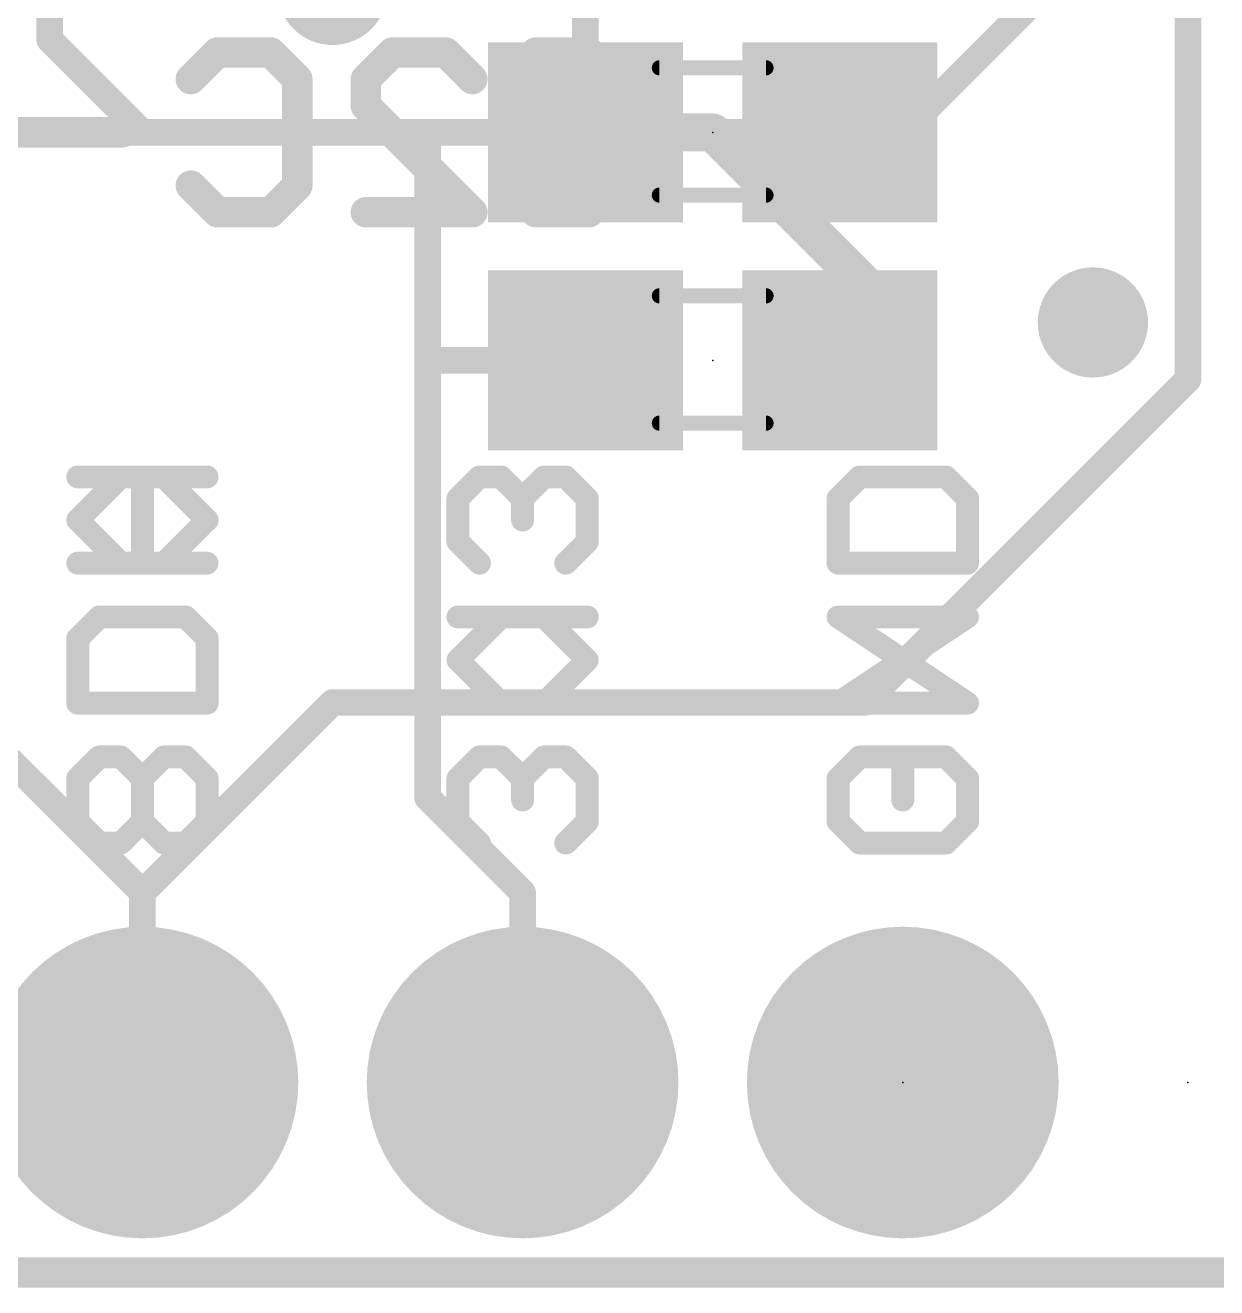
# Model space of a CAD drawing. Extents: x -34 to 73, y -25 to 40.
# Drawn here: x 13.19 to 21.15, y -0.1 to 8.34 of the extents above; entities that cross this region are included whole.
import ezdxf

# ---------------------------------------------------------------- set-up
doc = ezdxf.new("R2010")
doc.units = 0
for name, color, linetype in [('1', 12, 'CONTINUOUS'), ('16', 132, 'CONTINUOUS'), ('17', 110, 'CONTINUOUS'), ('18', 110, 'CONTINUOUS'), ('20', 53, 'CONTINUOUS'), ('21', 41, 'CONTINUOUS'), ('22', 40, 'CONTINUOUS'), ('23', 53, 'CONTINUOUS'), ('29', 253, 'CONTINUOUS'), ('30', 253, 'CONTINUOUS'), ('31', 253, 'CONTINUOUS'), ('47', 253, 'CONTINUOUS'), ('51', 53, 'CONTINUOUS')]:
    doc.layers.add(name, color=color, linetype=linetype)

# ---------------------------------------------------------------- blocks, each defined once
blk = doc.blocks.new('RECT')
blk.add_solid([(-0.5, -0.5), (0.5, -0.5), (-0.5, 0.5), (0.5, 0.5)])
blk = doc.blocks.new('ROUNDP')
at = {"const_width": 0.5}
blk.add_lwpolyline([(0, -0.25, 1), (0, 0.25, 1), (0, -0.25)], format="xyb", dxfattribs=at)
blk = doc.blocks.new('ROUNDV')
at = {"const_width": 0.5}
blk.add_lwpolyline([(0, -0.25, 1), (0, 0.25, 1), (0, -0.25)], format="xyb", dxfattribs=at)

msp = doc.modelspace()

# ---------------------------------------------------------------- linework, layer by layer
at = {"layer": '1', "const_width": 0.1778}
for points in [[(13.35, 10.5), (13.35, 8.24)], [(16.93, 7.62), (16.93, 9.1431)], [(13.35, 8.24), (13.97, 7.62)], [(15.875, 7.62), (13.97, 7.62)], [(16.93, 7.62), (15.875, 7.62)], [(15.875, 7.62), (15.875, 6.096)], [(15.875, 6.096), (15.875, 3.175)], [(16.93, 6.096), (15.875, 6.096)], [(13.97, 2.54), (12.05, 4.46)], [(15.875, 3.175), (16.51, 2.54)], [(13.97, 1.27), (13.97, 2.54)], [(16.51, 2.54), (16.51, 1.27)], [(0, 0), (25.4, 0)]]:
    msp.add_lwpolyline(points, dxfattribs=at)
at = {"layer": '1', "const_width": 0.0889}
for points in [[(13.3814, 8.2714, 1), (13.3186, 8.2086)], [(13.3056, 8.24, 1), (13.3945, 8.24)], [(13.97, 7.6645, 1), (13.97, 7.5755)], [(13.9386, 7.5886, 1), (14.0014, 7.6514)], [(15.875, 7.6645, 1), (15.875, 7.5755)], [(15.9194, 7.62, 1), (15.8306, 7.62)], [(15.875, 7.5755, 1), (15.875, 7.6645)], [(16.93, 7.5755, 1), (16.93, 7.6645)], [(16.8855, 7.62, 1), (16.9745, 7.62)], [(15.875, 6.1405, 1), (15.875, 6.0515)], [(15.9194, 6.096, 1), (15.8306, 6.096)], [(16.93, 6.0515, 1), (16.93, 6.1405)], [(15.8306, 6.096, 1), (15.9194, 6.096)], [(15.9064, 3.2064, 1), (15.8436, 3.1436)], [(15.8306, 3.175, 1), (15.9194, 3.175)], [(14.0145, 2.54, 1), (13.9256, 2.54)], [(13.9386, 2.5086, 1), (14.0014, 2.5714)], [(16.5545, 2.54, 1), (16.4656, 2.54)], [(16.4786, 2.5086, 1), (16.5414, 2.5714)], [(13.9256, 1.27, 1), (14.0145, 1.27)], [(16.4656, 1.27, 1), (16.5545, 1.27)]]:
    msp.add_lwpolyline(points, format="xyb", dxfattribs=at)
at = {"layer": '16', "const_width": 0.1778}
for points in [[(20.955, 5.969), (20.955, 14.097)], [(19.05, 7.62), (20.32, 8.89)], [(19.05, 7.62), (11.049, 7.62)], [(18.796, 3.81), (20.955, 5.969)], [(15.24, 3.81), (13.97, 2.54)], [(15.24, 3.81), (18.796, 3.81)], [(13.97, 2.54), (13.97, 1.27)], [(25.4, 0), (0, 0)]]:
    msp.add_lwpolyline(points, dxfattribs=at)
at = {"layer": '16', "const_width": 0.0889}
for points in [[(19.0186, 7.6514, 1), (19.0814, 7.5886)], [(19.05, 7.5755, 1), (19.05, 7.6645)], [(20.9106, 5.969, 1), (20.9995, 5.969)], [(20.9864, 5.9376, 1), (20.9236, 6.0004)], [(15.24, 3.8544, 1), (15.24, 3.7656)], [(15.2714, 3.7786, 1), (15.2086, 3.8414)], [(18.7646, 3.8414, 1), (18.8274, 3.7786)], [(18.796, 3.7656, 1), (18.796, 3.8544)], [(14.0145, 2.54, 1), (13.9256, 2.54)], [(13.9386, 2.5714, 1), (14.0014, 2.5086)], [(13.9256, 1.27, 1), (14.0145, 1.27)]]:
    msp.add_lwpolyline(points, format="xyb", dxfattribs=at)
at = {"layer": '20', "const_width": 0.2032}
msp.add_lwpolyline([(25.4, 0), (0, 0)], dxfattribs=at)
at = {"layer": '21', "const_width": 0.1524}
for points in [[(13.5375, 5.0293), (13.8256, 5.3175)], [(13.8256, 5.3175), (14.4018, 5.3175)], [(13.9696, 4.7412), (13.9696, 5.3175)], [(16.0775, 5.1734), (16.2215, 5.3175)], [(16.2215, 5.3175), (16.3656, 5.3175)], [(16.3656, 5.3175), (16.5096, 5.1734)], [(16.5096, 5.1734), (16.6537, 5.3175)], [(16.6537, 5.3175), (16.7977, 5.3175)], [(16.7977, 5.3175), (16.9418, 5.1734)], [(18.7615, 5.3175), (18.6175, 5.1734)], [(19.3377, 5.3175), (18.7615, 5.3175)], [(19.4818, 5.1734), (19.3377, 5.3175)], [(16.0775, 4.8853), (16.0775, 5.1734)], [(16.5096, 5.1734), (16.5096, 5.0293)], [(16.9418, 5.1734), (16.9418, 4.8853)], [(18.6175, 5.1734), (18.6175, 4.7412)], [(19.4818, 4.7412), (19.4818, 5.1734)], [(13.8256, 4.7412), (13.5375, 5.0293)], [(16.2215, 4.7412), (16.0775, 4.8853)], [(16.9418, 4.8853), (16.7977, 4.7412)], [(14.4018, 4.7412), (13.8256, 4.7412)], [(18.6175, 4.7412), (19.4818, 4.7412)], [(13.6815, 4.3819), (13.5375, 4.2379)], [(14.2577, 4.3819), (13.6815, 4.3819)], [(14.4018, 4.2379), (14.2577, 4.3819)], [(16.6537, 4.3819), (16.0775, 4.3819)], [(16.9418, 4.0938), (16.6537, 4.3819)], [(18.6175, 3.8057), (19.4818, 4.3819)], [(19.4818, 4.3819), (18.6175, 4.3819)], [(13.5375, 4.2379), (13.5375, 3.8057)], [(14.4018, 3.8057), (14.4018, 4.2379)], [(16.6537, 3.8057), (16.9418, 4.0938)], [(13.5375, 3.8057), (14.4018, 3.8057)], [(16.0775, 3.8057), (16.6537, 3.8057)], [(19.4818, 3.8057), (18.6175, 3.8057)], [(13.6815, 3.4464), (13.5375, 3.3024)], [(13.9696, 3.3024), (14.1137, 3.4464)], [(14.1137, 3.4464), (14.2577, 3.4464)], [(14.2577, 3.4464), (14.4018, 3.3024)], [(16.0775, 3.3024), (16.2215, 3.4464)], [(16.2215, 3.4464), (16.3656, 3.4464)], [(16.3656, 3.4464), (16.5096, 3.3024)], [(16.5096, 3.3024), (16.6537, 3.4464)], [(16.6537, 3.4464), (16.7977, 3.4464)], [(16.7977, 3.4464), (16.9418, 3.3024)], [(18.7615, 3.4464), (18.6175, 3.3024)], [(19.3377, 3.4464), (19.0496, 3.4464)], [(19.0496, 3.4464), (19.0496, 3.1583)], [(19.4818, 3.3024), (19.3377, 3.4464)], [(13.5375, 3.3024), (13.5375, 3.0143)], [(13.9696, 3.0143), (13.9696, 3.3024)], [(14.4018, 3.3024), (14.4018, 3.0143)], [(16.0775, 3.0143), (16.0775, 3.3024)], [(16.5096, 3.3024), (16.5096, 3.1583)], [(16.9418, 3.3024), (16.9418, 3.0143)], [(18.6175, 3.3024), (18.6175, 3.0143)], [(19.4818, 3.0143), (19.4818, 3.3024)], [(13.5375, 3.0143), (13.6815, 2.8702)], [(13.8256, 2.8702), (13.9696, 3.0143)], [(14.4018, 3.0143), (14.2577, 2.8702)], [(16.2215, 2.8702), (16.0775, 3.0143)], [(16.9418, 3.0143), (16.7977, 2.8702)], [(18.6175, 3.0143), (18.7615, 2.8702)], [(19.3377, 2.8702), (19.4818, 3.0143)], [(13.6815, 2.8702), (13.8256, 2.8702)], [(18.7615, 2.8702), (19.3377, 2.8702)]]:
    msp.add_lwpolyline(points, dxfattribs=at)
at = {"layer": '21', "const_width": 0.0762}
for points in [[(13.8256, 5.3556, 1), (13.8256, 5.2794)], [(13.8525, 5.2905, 1), (13.7986, 5.3444)], [(14.0077, 5.3175, 1), (13.9315, 5.3175)], [(14.4018, 5.2794, 1), (14.4018, 5.3556)], [(16.2215, 5.3556, 1), (16.2215, 5.2794)], [(16.2485, 5.2905, 1), (16.1946, 5.3444)], [(16.3925, 5.3444, 1), (16.3386, 5.2905)], [(16.3656, 5.2794, 1), (16.3656, 5.3556)], [(16.6537, 5.3556, 1), (16.6537, 5.2794)], [(16.6806, 5.2905, 1), (16.6267, 5.3444)], [(16.8247, 5.3444, 1), (16.7708, 5.2905)], [(16.7977, 5.2794, 1), (16.7977, 5.3556)], [(18.7615, 5.3556, 1), (18.7615, 5.2794)], [(18.7885, 5.2905, 1), (18.7346, 5.3444)], [(19.3647, 5.3444, 1), (19.3108, 5.2905)], [(19.3377, 5.2794, 1), (19.3377, 5.3556)], [(16.1156, 5.1734, 1), (16.0394, 5.1734)], [(16.0505, 5.2003, 1), (16.1044, 5.1465)], [(16.5477, 5.1734, 1), (16.4715, 5.1734)], [(16.4827, 5.2003, 1), (16.5366, 5.1465)], [(16.4827, 5.1465, 1), (16.5366, 5.2003)], [(16.9799, 5.1734, 1), (16.9037, 5.1734)], [(16.9149, 5.1465, 1), (16.9687, 5.2003)], [(18.6556, 5.1734, 1), (18.5794, 5.1734)], [(18.5905, 5.2003, 1), (18.6444, 5.1465)], [(19.5199, 5.1734, 1), (19.4437, 5.1734)], [(19.4549, 5.1465, 1), (19.5087, 5.2003)], [(13.5644, 5.0563, 1), (13.5105, 5.0024)], [(13.5105, 5.0563, 1), (13.5644, 5.0024)], [(16.4715, 5.0293, 1), (16.5477, 5.0293)], [(16.1044, 4.9122, 1), (16.0505, 4.8584)], [(16.0394, 4.8853, 1), (16.1156, 4.8853)], [(16.9037, 4.8853, 1), (16.9799, 4.8853)], [(16.9687, 4.8584, 1), (16.9149, 4.9122)], [(13.8256, 4.7793, 1), (13.8256, 4.7031)], [(14.4018, 4.7031, 1), (14.4018, 4.7793)], [(18.6175, 4.7793, 1), (18.6175, 4.7031)], [(19.4818, 4.7031, 1), (19.4818, 4.7793)], [(13.7986, 4.7143, 1), (13.8525, 4.7682)], [(13.9315, 4.7412, 1), (14.0077, 4.7412)], [(16.1946, 4.7143, 1), (16.2485, 4.7682)], [(16.7708, 4.7682, 1), (16.8247, 4.7143)], [(18.5794, 4.7412, 1), (18.6556, 4.7412)], [(19.4437, 4.7412, 1), (19.5199, 4.7412)], [(13.6815, 4.42, 1), (13.6815, 4.3438)], [(13.7085, 4.355, 1), (13.6546, 4.4089)], [(14.2847, 4.4089, 1), (14.2308, 4.355)], [(14.2577, 4.3438, 1), (14.2577, 4.42)], [(16.0775, 4.42, 1), (16.0775, 4.3438)], [(16.6806, 4.4089, 1), (16.6267, 4.355)], [(16.6537, 4.3438, 1), (16.6537, 4.42)], [(18.6175, 4.42, 1), (18.6175, 4.3438)], [(19.5029, 4.3502, 1), (19.4607, 4.4136)], [(19.4818, 4.3438, 1), (19.4818, 4.42)], [(13.5756, 4.2379, 1), (13.4994, 4.2379)], [(14.4399, 4.2379, 1), (14.3637, 4.2379)], [(13.5105, 4.2648, 1), (13.5644, 4.2109)], [(14.3749, 4.2109, 1), (14.4287, 4.2648)], [(16.9687, 4.0669, 1), (16.9149, 4.1208)], [(16.9149, 4.0669, 1), (16.9687, 4.1208)], [(13.5375, 3.8438, 1), (13.5375, 3.7676)], [(14.4018, 3.7676, 1), (14.4018, 3.8438)], [(16.0775, 3.8438, 1), (16.0775, 3.7676)], [(16.6537, 3.7676, 1), (16.6537, 3.8438)], [(18.6175, 3.8438, 1), (18.6175, 3.7676)], [(19.4818, 3.7676, 1), (19.4818, 3.8438)], [(13.4994, 3.8057, 1), (13.5756, 3.8057)], [(14.3637, 3.8057, 1), (14.4399, 3.8057)], [(16.6267, 3.8327, 1), (16.6806, 3.7788)], [(18.5963, 3.8374, 1), (18.6386, 3.774)], [(13.7085, 3.4195, 1), (13.6546, 3.4734)], [(14.1137, 3.4845, 1), (14.1137, 3.4083)], [(14.1406, 3.4195, 1), (14.0867, 3.4734)], [(14.2847, 3.4734, 1), (14.2308, 3.4195)], [(14.2577, 3.4083, 1), (14.2577, 3.4845)], [(16.2215, 3.4845, 1), (16.2215, 3.4083)], [(16.2485, 3.4195, 1), (16.1946, 3.4734)], [(16.3925, 3.4734, 1), (16.3386, 3.4195)], [(16.3656, 3.4083, 1), (16.3656, 3.4845)], [(16.6537, 3.4845, 1), (16.6537, 3.4083)], [(16.6806, 3.4195, 1), (16.6267, 3.4734)], [(16.8247, 3.4734, 1), (16.7708, 3.4195)], [(16.7977, 3.4083, 1), (16.7977, 3.4845)], [(18.7885, 3.4195, 1), (18.7346, 3.4734)], [(19.0496, 3.4845, 1), (19.0496, 3.4083)], [(19.0877, 3.4464, 1), (19.0115, 3.4464)], [(19.3647, 3.4734, 1), (19.3108, 3.4195)], [(19.3377, 3.4083, 1), (19.3377, 3.4845)], [(13.5756, 3.3024, 1), (13.4994, 3.3024)], [(14.0077, 3.3024, 1), (13.9315, 3.3024)], [(14.4399, 3.3024, 1), (14.3637, 3.3024)], [(16.1156, 3.3024, 1), (16.0394, 3.3024)], [(16.5477, 3.3024, 1), (16.4715, 3.3024)], [(16.9799, 3.3024, 1), (16.9037, 3.3024)], [(18.6556, 3.3024, 1), (18.5794, 3.3024)], [(19.5199, 3.3024, 1), (19.4437, 3.3024)], [(13.5105, 3.3293, 1), (13.5644, 3.2754)], [(13.9427, 3.3293, 1), (13.9966, 3.2754)], [(14.3749, 3.2754, 1), (14.4287, 3.3293)], [(16.0505, 3.3293, 1), (16.1044, 3.2754)], [(16.4827, 3.3293, 1), (16.5366, 3.2754)], [(16.4827, 3.2754, 1), (16.5366, 3.3293)], [(16.9149, 3.2754, 1), (16.9687, 3.3293)], [(18.5905, 3.3293, 1), (18.6444, 3.2754)], [(19.4549, 3.2754, 1), (19.5087, 3.3293)], [(16.4715, 3.1583, 1), (16.5477, 3.1583)], [(19.0115, 3.1583, 1), (19.0877, 3.1583)], [(13.5644, 3.0412, 1), (13.5105, 2.9873)], [(13.4994, 3.0143, 1), (13.5756, 3.0143)], [(13.9315, 3.0143, 1), (14.0077, 3.0143)], [(13.9966, 2.9873, 1), (13.9427, 3.0412)], [(14.3637, 3.0143, 1), (14.4399, 3.0143)], [(14.4287, 2.9873, 1), (14.3749, 3.0412)], [(16.1044, 3.0412, 1), (16.0505, 2.9873)], [(16.0394, 3.0143, 1), (16.1156, 3.0143)], [(16.9037, 3.0143, 1), (16.9799, 3.0143)], [(16.9687, 2.9873, 1), (16.9149, 3.0412)], [(18.6444, 3.0412, 1), (18.5905, 2.9873)], [(18.5794, 3.0143, 1), (18.6556, 3.0143)], [(19.4437, 3.0143, 1), (19.5199, 3.0143)], [(19.5087, 2.9873, 1), (19.4549, 3.0412)], [(13.6815, 2.9083, 1), (13.6815, 2.8321)], [(13.6546, 2.8433, 1), (13.7085, 2.8971)], [(13.7986, 2.8971, 1), (13.8525, 2.8433)], [(13.8256, 2.8321, 1), (13.8256, 2.9083)], [(14.2308, 2.8971, 1), (14.2847, 2.8433)], [(16.1946, 2.8433, 1), (16.2485, 2.8971)], [(16.7708, 2.8971, 1), (16.8247, 2.8433)], [(18.7615, 2.9083, 1), (18.7615, 2.8321)], [(18.7346, 2.8433, 1), (18.7885, 2.8971)], [(19.3108, 2.8971, 1), (19.3647, 2.8433)], [(19.3377, 2.8321, 1), (19.3377, 2.9083)]]:
    msp.add_lwpolyline(points, format="xyb", dxfattribs=at)
at = {"layer": '22'}
for points, const_width in [([(14.2933, 7.9764), (14.4712, 8.1543)], 0.2032), ([(14.4712, 8.1543), (14.8272, 8.1543)], 0.2032), ([(14.8272, 8.1543), (15.0051, 7.9764)], 0.2032), ([(15.4627, 7.9764), (15.6406, 8.1543)], 0.2032), ([(15.6406, 8.1543), (15.9966, 8.1543)], 0.2032), ([(15.9966, 8.1543), (16.1745, 7.9764)], 0.2032), ([(16.9541, 8.1543), (16.5982, 8.1543)], 0.2032), ([(16.7761, 7.0866), (16.7761, 8.1543)], 0.2032), ([(15.0051, 7.9764), (15.0051, 7.2646)], 0.2032), ([(15.4627, 7.7984), (15.4627, 7.9764)], 0.2032), ([(16.1745, 7.0866), (15.4627, 7.7984)], 0.2032), ([(13.8357, 7.6205), (13.1239, 7.6205)], 0.2032), ([(17.78, 7.62), (17.145, 7.62)], 0.254), ([(17.78, 7.62), (19.05, 6.35)], 0.254), ([(14.4712, 7.0866), (14.2933, 7.2646)], 0.2032), ([(15.0051, 7.2646), (14.8272, 7.0866)], 0.2032), ([(14.8272, 7.0866), (14.4712, 7.0866)], 0.2032), ([(15.4627, 7.0866), (16.1745, 7.0866)], 0.2032), ([(16.9541, 7.0866), (16.5982, 7.0866)], 0.2032), ([(14.1144, 5.3175), (13.5382, 5.3175)], 0.1524), ([(13.9704, 4.7412), (13.9704, 5.3175)], 0.1524), ([(14.4025, 5.0293), (14.1144, 5.3175)], 0.1524), ([(16.2223, 5.3175), (16.0782, 5.1734)], 0.1524), ([(16.3663, 5.3175), (16.2223, 5.3175)], 0.1524), ([(16.5104, 5.1734), (16.3663, 5.3175)], 0.1524), ([(16.6544, 5.3175), (16.5104, 5.1734)], 0.1524), ([(16.7985, 5.3175), (16.6544, 5.3175)], 0.1524), ([(16.9425, 5.1734), (16.7985, 5.3175)], 0.1524), ([(18.6182, 5.1734), (18.7623, 5.3175)], 0.1524), ([(18.7623, 5.3175), (19.3385, 5.3175)], 0.1524), ([(19.3385, 5.3175), (19.4825, 5.1734)], 0.1524), ([(16.0782, 5.1734), (16.0782, 4.8853)], 0.1524), ([(16.5104, 5.1734), (16.5104, 5.0293)], 0.1524), ([(16.9425, 4.8853), (16.9425, 5.1734)], 0.1524), ([(18.6182, 4.7412), (18.6182, 5.1734)], 0.1524), ([(19.4825, 5.1734), (19.4825, 4.7412)], 0.1524), ([(14.1144, 4.7412), (14.4025, 5.0293)], 0.1524), ([(16.0782, 4.8853), (16.2223, 4.7412)], 0.1524), ([(16.7985, 4.7412), (16.9425, 4.8853)], 0.1524), ([(13.5382, 4.7412), (14.1144, 4.7412)], 0.1524), ([(19.4825, 4.7412), (18.6182, 4.7412)], 0.1524), ([(13.5382, 4.2379), (13.6823, 4.3819)], 0.1524), ([(13.6823, 4.3819), (14.2585, 4.3819)], 0.1524), ([(14.2585, 4.3819), (14.4025, 4.2379)], 0.1524), ([(16.0782, 4.0938), (16.3663, 4.3819)], 0.1524), ([(16.3663, 4.3819), (16.9425, 4.3819)], 0.1524), ([(19.4825, 3.8057), (18.6182, 4.3819)], 0.1524), ([(18.6182, 4.3819), (19.4825, 4.3819)], 0.1524), ([(13.5382, 3.8057), (13.5382, 4.2379)], 0.1524), ([(14.4025, 4.2379), (14.4025, 3.8057)], 0.1524), ([(16.3663, 3.8057), (16.0782, 4.0938)], 0.1524), ([(14.4025, 3.8057), (13.5382, 3.8057)], 0.1524), ([(16.9425, 3.8057), (16.3663, 3.8057)], 0.1524), ([(18.6182, 3.8057), (19.4825, 3.8057)], 0.1524), ([(13.6823, 3.4464), (13.5382, 3.3024)], 0.1524), ([(13.8263, 3.4464), (13.6823, 3.4464)], 0.1524), ([(13.9704, 3.3024), (13.8263, 3.4464)], 0.1524), ([(14.2585, 3.4464), (14.4025, 3.3024)], 0.1524), ([(16.2223, 3.4464), (16.0782, 3.3024)], 0.1524), ([(16.3663, 3.4464), (16.2223, 3.4464)], 0.1524), ([(16.5104, 3.3024), (16.3663, 3.4464)], 0.1524), ([(16.6544, 3.4464), (16.5104, 3.3024)], 0.1524), ([(16.7985, 3.4464), (16.6544, 3.4464)], 0.1524), ([(16.9425, 3.3024), (16.7985, 3.4464)], 0.1524), ([(18.6182, 3.3024), (18.7623, 3.4464)], 0.1524), ([(18.7623, 3.4464), (19.0504, 3.4464)], 0.1524), ([(19.0504, 3.4464), (19.0504, 3.1583)], 0.1524), ([(19.3385, 3.4464), (19.4825, 3.3024)], 0.1524), ([(13.5382, 3.3024), (13.5382, 3.0143)], 0.1524), ([(13.9704, 3.0143), (13.9704, 3.3024)], 0.1524), ([(14.4025, 3.3024), (14.4025, 3.0143)], 0.1524), ([(16.0782, 3.3024), (16.0782, 3.0143)], 0.1524), ([(16.5104, 3.3024), (16.5104, 3.1583)], 0.1524), ([(16.9425, 3.0143), (16.9425, 3.3024)], 0.1524), ([(18.6182, 3.0143), (18.6182, 3.3024)], 0.1524), ([(19.4825, 3.3024), (19.4825, 3.0143)], 0.1524), ([(13.5382, 3.0143), (13.6823, 2.8702)], 0.1524), ([(14.1144, 2.8702), (13.9704, 3.0143)], 0.1524), ([(14.4025, 3.0143), (14.2585, 2.8702)], 0.1524), ([(16.0782, 3.0143), (16.2223, 2.8702)], 0.1524), ([(16.7985, 2.8702), (16.9425, 3.0143)], 0.1524), ([(18.7623, 2.8702), (18.6182, 3.0143)], 0.1524), ([(19.4825, 3.0143), (19.3385, 2.8702)], 0.1524), ([(14.2585, 2.8702), (14.1144, 2.8702)], 0.1524), ([(19.3385, 2.8702), (18.7623, 2.8702)], 0.1524)]:
    msp.add_lwpolyline(points, dxfattribs=dict(at, const_width=const_width))
for points, const_width in [([(14.4712, 8.2051, 1), (14.4712, 8.1035)], 0.1016), ([(14.5072, 8.1184, 1), (14.4353, 8.1902)], 0.1016), ([(14.8631, 8.1902, 1), (14.7912, 8.1184)], 0.1016), ([(14.8272, 8.1035, 1), (14.8272, 8.2051)], 0.1016), ([(15.6406, 8.2051, 1), (15.6406, 8.1035)], 0.1016), ([(15.6766, 8.1184, 1), (15.6047, 8.1902)], 0.1016), ([(16.0325, 8.1902, 1), (15.9606, 8.1184)], 0.1016), ([(15.9966, 8.1035, 1), (15.9966, 8.2051)], 0.1016), ([(16.5982, 8.2051, 1), (16.5982, 8.1035)], 0.1016), ([(16.8269, 8.1543, 1), (16.7253, 8.1543)], 0.1016), ([(16.9541, 8.1035, 1), (16.9541, 8.2051)], 0.1016), ([(14.2574, 8.0123, 1), (14.3292, 7.9404)], 0.1016), ([(15.0559, 7.9764, 1), (14.9543, 7.9764)], 0.1016), ([(14.9692, 7.9404, 1), (15.041, 8.0123)], 0.1016), ([(15.5135, 7.9764, 1), (15.4119, 7.9764)], 0.1016), ([(15.4268, 8.0123, 1), (15.4986, 7.9404)], 0.1016), ([(16.1386, 7.9404, 1), (16.2104, 8.0123)], 0.1016), ([(15.4986, 7.8343, 1), (15.4268, 7.7625)], 0.1016), ([(15.4119, 7.7984, 1), (15.5135, 7.7984)], 0.1016), ([(13.8357, 7.5697, 1), (13.8357, 7.6713)], 0.1016), ([(17.145, 7.6835, 1), (17.145, 7.5565)], 0.127), ([(17.8249, 7.6649, 1), (17.7351, 7.5751)], 0.127), ([(17.78, 7.5565, 1), (17.78, 7.6835)], 0.127), ([(14.3292, 7.3005, 1), (14.2574, 7.2286)], 0.1016), ([(15.041, 7.2286, 1), (14.9692, 7.3005)], 0.1016), ([(14.9543, 7.2646, 1), (15.0559, 7.2646)], 0.1016), ([(14.4712, 7.1374, 1), (14.4712, 7.0358)], 0.1016), ([(14.4353, 7.0507, 1), (14.5072, 7.1225)], 0.1016), ([(14.7912, 7.1225, 1), (14.8631, 7.0507)], 0.1016), ([(14.8272, 7.0358, 1), (14.8272, 7.1374)], 0.1016), ([(15.4627, 7.1374, 1), (15.4627, 7.0358)], 0.1016), ([(16.1386, 7.0507, 1), (16.2104, 7.1225)], 0.1016), ([(16.1745, 7.0358, 1), (16.1745, 7.1374)], 0.1016), ([(16.5982, 7.1374, 1), (16.5982, 7.0358)], 0.1016), ([(16.9541, 7.0358, 1), (16.9541, 7.1374)], 0.1016), ([(16.7253, 7.0866, 1), (16.8269, 7.0866)], 0.1016), ([(19.0051, 6.3051, 1), (19.0949, 6.3949)], 0.127), ([(13.5382, 5.3556, 1), (13.5382, 5.2794)], 0.0762), ([(14.0085, 5.3175, 1), (13.9323, 5.3175)], 0.0762), ([(14.1414, 5.3444, 1), (14.0875, 5.2905)], 0.0762), ([(14.1144, 5.2794, 1), (14.1144, 5.3556)], 0.0762), ([(16.2223, 5.3556, 1), (16.2223, 5.2794)], 0.0762), ([(16.2492, 5.2905, 1), (16.1953, 5.3444)], 0.0762), ([(16.3933, 5.3444, 1), (16.3394, 5.2905)], 0.0762), ([(16.3663, 5.2794, 1), (16.3663, 5.3556)], 0.0762), ([(16.6544, 5.3556, 1), (16.6544, 5.2794)], 0.0762), ([(16.6814, 5.2905, 1), (16.6275, 5.3444)], 0.0762), ([(16.8254, 5.3444, 1), (16.7715, 5.2905)], 0.0762), ([(16.7985, 5.2794, 1), (16.7985, 5.3556)], 0.0762), ([(18.7623, 5.3556, 1), (18.7623, 5.2794)], 0.0762), ([(18.7892, 5.2905, 1), (18.7353, 5.3444)], 0.0762), ([(19.3654, 5.3444, 1), (19.3115, 5.2905)], 0.0762), ([(19.3385, 5.2794, 1), (19.3385, 5.3556)], 0.0762), ([(16.1163, 5.1734, 1), (16.0401, 5.1734)], 0.0762), ([(16.0513, 5.2003, 1), (16.1051, 5.1465)], 0.0762), ([(16.5485, 5.1734, 1), (16.4723, 5.1734)], 0.0762), ([(16.4834, 5.2003, 1), (16.5373, 5.1465)], 0.0762), ([(16.4834, 5.1465, 1), (16.5373, 5.2003)], 0.0762), ([(16.9806, 5.1734, 1), (16.9044, 5.1734)], 0.0762), ([(16.9156, 5.1465, 1), (16.9695, 5.2003)], 0.0762), ([(18.6563, 5.1734, 1), (18.5801, 5.1734)], 0.0762), ([(18.5913, 5.2003, 1), (18.6451, 5.1465)], 0.0762), ([(19.5206, 5.1734, 1), (19.4444, 5.1734)], 0.0762), ([(19.4556, 5.1465, 1), (19.5095, 5.2003)], 0.0762), ([(14.4295, 5.0024, 1), (14.3756, 5.0563)], 0.0762), ([(14.3756, 5.0024, 1), (14.4295, 5.0563)], 0.0762), ([(16.4723, 5.0293, 1), (16.5485, 5.0293)], 0.0762), ([(16.0401, 4.8853, 1), (16.1163, 4.8853)], 0.0762), ([(16.1051, 4.9122, 1), (16.0513, 4.8584)], 0.0762), ([(16.9044, 4.8853, 1), (16.9806, 4.8853)], 0.0762), ([(16.9695, 4.8584, 1), (16.9156, 4.9122)], 0.0762), ([(13.5382, 4.7793, 1), (13.5382, 4.7031)], 0.0762), ([(14.1144, 4.7031, 1), (14.1144, 4.7793)], 0.0762), ([(18.6182, 4.7793, 1), (18.6182, 4.7031)], 0.0762), ([(19.4825, 4.7031, 1), (19.4825, 4.7793)], 0.0762), ([(13.9323, 4.7412, 1), (14.0085, 4.7412)], 0.0762), ([(14.0875, 4.7682, 1), (14.1414, 4.7143)], 0.0762), ([(16.1953, 4.7143, 1), (16.2492, 4.7682)], 0.0762), ([(16.7715, 4.7682, 1), (16.8254, 4.7143)], 0.0762), ([(18.5801, 4.7412, 1), (18.6563, 4.7412)], 0.0762), ([(19.4444, 4.7412, 1), (19.5206, 4.7412)], 0.0762), ([(13.6823, 4.42, 1), (13.6823, 4.3438)], 0.0762), ([(13.7092, 4.355, 1), (13.6553, 4.4089)], 0.0762), ([(14.2854, 4.4089, 1), (14.2315, 4.355)], 0.0762), ([(14.2585, 4.3438, 1), (14.2585, 4.42)], 0.0762), ([(16.3663, 4.42, 1), (16.3663, 4.3438)], 0.0762), ([(16.3933, 4.355, 1), (16.3394, 4.4089)], 0.0762), ([(16.9425, 4.3438, 1), (16.9425, 4.42)], 0.0762), ([(18.6393, 4.4136, 1), (18.5971, 4.3502)], 0.0762), ([(18.6182, 4.42, 1), (18.6182, 4.3438)], 0.0762), ([(19.4825, 4.3438, 1), (19.4825, 4.42)], 0.0762), ([(13.5763, 4.2379, 1), (13.5001, 4.2379)], 0.0762), ([(14.4406, 4.2379, 1), (14.3644, 4.2379)], 0.0762), ([(13.5113, 4.2648, 1), (13.5651, 4.2109)], 0.0762), ([(14.3756, 4.2109, 1), (14.4295, 4.2648)], 0.0762), ([(16.1051, 4.1208, 1), (16.0513, 4.0669)], 0.0762), ([(16.0513, 4.1208, 1), (16.1051, 4.0669)], 0.0762), ([(13.5382, 3.8438, 1), (13.5382, 3.7676)], 0.0762), ([(14.4025, 3.7676, 1), (14.4025, 3.8438)], 0.0762), ([(16.3663, 3.8438, 1), (16.3663, 3.7676)], 0.0762), ([(16.9425, 3.7676, 1), (16.9425, 3.8438)], 0.0762), ([(18.6182, 3.8438, 1), (18.6182, 3.7676)], 0.0762), ([(19.4825, 3.7676, 1), (19.4825, 3.8438)], 0.0762), ([(13.5001, 3.8057, 1), (13.5763, 3.8057)], 0.0762), ([(14.3644, 3.8057, 1), (14.4406, 3.8057)], 0.0762), ([(16.3394, 3.7788, 1), (16.3933, 3.8327)], 0.0762), ([(19.4614, 3.774, 1), (19.5037, 3.8374)], 0.0762), ([(13.6823, 3.4845, 1), (13.6823, 3.4083)], 0.0762), ([(13.7092, 3.4195, 1), (13.6553, 3.4734)], 0.0762), ([(13.8533, 3.4734, 1), (13.7994, 3.4195)], 0.0762), ([(13.8263, 3.4083, 1), (13.8263, 3.4845)], 0.0762), ([(14.2854, 3.4734, 1), (14.2315, 3.4195)], 0.0762), ([(16.2223, 3.4845, 1), (16.2223, 3.4083)], 0.0762), ([(16.2492, 3.4195, 1), (16.1953, 3.4734)], 0.0762), ([(16.3933, 3.4734, 1), (16.3394, 3.4195)], 0.0762), ([(16.3663, 3.4083, 1), (16.3663, 3.4845)], 0.0762), ([(16.6544, 3.4845, 1), (16.6544, 3.4083)], 0.0762), ([(16.6814, 3.4195, 1), (16.6275, 3.4734)], 0.0762), ([(16.8254, 3.4734, 1), (16.7715, 3.4195)], 0.0762), ([(16.7985, 3.4083, 1), (16.7985, 3.4845)], 0.0762), ([(18.7623, 3.4845, 1), (18.7623, 3.4083)], 0.0762), ([(18.7892, 3.4195, 1), (18.7353, 3.4734)], 0.0762), ([(19.0885, 3.4464, 1), (19.0123, 3.4464)], 0.0762), ([(19.0504, 3.4083, 1), (19.0504, 3.4845)], 0.0762), ([(19.3654, 3.4734, 1), (19.3115, 3.4195)], 0.0762), ([(13.5763, 3.3024, 1), (13.5001, 3.3024)], 0.0762), ([(14.0085, 3.3024, 1), (13.9323, 3.3024)], 0.0762), ([(14.4406, 3.3024, 1), (14.3644, 3.3024)], 0.0762), ([(16.1163, 3.3024, 1), (16.0401, 3.3024)], 0.0762), ([(16.5485, 3.3024, 1), (16.4723, 3.3024)], 0.0762), ([(16.9806, 3.3024, 1), (16.9044, 3.3024)], 0.0762), ([(18.6563, 3.3024, 1), (18.5801, 3.3024)], 0.0762), ([(19.5206, 3.3024, 1), (19.4444, 3.3024)], 0.0762), ([(13.5113, 3.3293, 1), (13.5651, 3.2754)], 0.0762), ([(13.9434, 3.2754, 1), (13.9973, 3.3293)], 0.0762), ([(14.3756, 3.2754, 1), (14.4295, 3.3293)], 0.0762), ([(16.0513, 3.3293, 1), (16.1051, 3.2754)], 0.0762), ([(16.4834, 3.3293, 1), (16.5373, 3.2754)], 0.0762), ([(16.4834, 3.2754, 1), (16.5373, 3.3293)], 0.0762), ([(16.9156, 3.2754, 1), (16.9695, 3.3293)], 0.0762), ([(18.5913, 3.3293, 1), (18.6451, 3.2754)], 0.0762), ([(19.4556, 3.2754, 1), (19.5095, 3.3293)], 0.0762), ([(16.4723, 3.1583, 1), (16.5485, 3.1583)], 0.0762), ([(19.0123, 3.1583, 1), (19.0885, 3.1583)], 0.0762), ([(13.5651, 3.0412, 1), (13.5113, 2.9873)], 0.0762), ([(13.5001, 3.0143, 1), (13.5763, 3.0143)], 0.0762), ([(13.9973, 3.0412, 1), (13.9434, 2.9873)], 0.0762), ([(13.9323, 3.0143, 1), (14.0085, 3.0143)], 0.0762), ([(14.3644, 3.0143, 1), (14.4406, 3.0143)], 0.0762), ([(14.4295, 2.9873, 1), (14.3756, 3.0412)], 0.0762), ([(16.1051, 3.0412, 1), (16.0513, 2.9873)], 0.0762), ([(16.0401, 3.0143, 1), (16.1163, 3.0143)], 0.0762), ([(16.9044, 3.0143, 1), (16.9806, 3.0143)], 0.0762), ([(16.9695, 2.9873, 1), (16.9156, 3.0412)], 0.0762), ([(18.6451, 3.0412, 1), (18.5913, 2.9873)], 0.0762), ([(18.5801, 3.0143, 1), (18.6563, 3.0143)], 0.0762), ([(19.4444, 3.0143, 1), (19.5206, 3.0143)], 0.0762), ([(19.5095, 2.9873, 1), (19.4556, 3.0412)], 0.0762), ([(13.6553, 2.8433, 1), (13.7092, 2.8971)], 0.0762), ([(14.1144, 2.9083, 1), (14.1144, 2.8321)], 0.0762), ([(14.0875, 2.8433, 1), (14.1414, 2.8971)], 0.0762), ([(14.2315, 2.8971, 1), (14.2854, 2.8433)], 0.0762), ([(14.2585, 2.8321, 1), (14.2585, 2.9083)], 0.0762), ([(16.1953, 2.8433, 1), (16.2492, 2.8971)], 0.0762), ([(16.7715, 2.8971, 1), (16.8254, 2.8433)], 0.0762), ([(18.7623, 2.9083, 1), (18.7623, 2.8321)], 0.0762), ([(18.7353, 2.8433, 1), (18.7892, 2.8971)], 0.0762), ([(19.3115, 2.8971, 1), (19.3654, 2.8433)], 0.0762), ([(19.3385, 2.8321, 1), (19.3385, 2.9083)], 0.0762)]:
    msp.add_lwpolyline(points, format="xyb", dxfattribs=dict(at, const_width=const_width))
at = {"layer": '23'}
for p in [(17.78, 7.62), (17.78, 6.096), (19.05, 1.27), (20.955, 1.27)]:
    msp.add_point(p, dxfattribs=at)
at = {"layer": '47', "const_width": 0.13}
msp.add_lwpolyline([(0, 0), (31.16, 0)], dxfattribs=at)
at = {"layer": '51', "const_width": 0.1016}
for points in [[(17.424, 8.052), (18.136, 8.052)], [(17.424, 7.201), (18.136, 7.201)], [(17.424, 6.528), (18.136, 6.528)], [(17.424, 5.677), (18.136, 5.677)]]:
    msp.add_lwpolyline(points, dxfattribs=at)
at = {"layer": '51', "const_width": 0.0508}
for points in [[(17.424, 8.0774, 1), (17.424, 8.0266)], [(18.136, 8.0266, 1), (18.136, 8.0774)], [(17.424, 7.2264, 1), (17.424, 7.1756)], [(18.136, 7.1756, 1), (18.136, 7.2264)], [(17.424, 6.5534, 1), (17.424, 6.5026)], [(18.136, 6.5026, 1), (18.136, 6.5534)], [(17.424, 5.7024, 1), (17.424, 5.6516)], [(18.136, 5.6516, 1), (18.136, 5.7024)]]:
    msp.add_lwpolyline(points, format="xyb", dxfattribs=at)

# ---------------------------------------------------------------- block references
at = {"layer": '1', "xscale": 1.1}
for p in [(16.93, 7.62), (18.63, 7.62), (16.93, 6.096), (18.63, 6.096)]:
    msp.add_blockref('RECT', p, dxfattribs=at)
at = {"layer": '17', "xscale": 1.8796, "yscale": 1.8796, "rotation": 270}
for p in [(13.97, 1.27), (13.97, 1.27), (16.51, 1.27), (16.51, 1.27), (19.05, 1.27), (19.05, 1.27)]:
    msp.add_blockref('ROUNDP', p, dxfattribs=at)
at = {"layer": '18', "xscale": 0.7366, "yscale": 0.7366}
for p in [(15.24, 8.5725), (15.24, 8.5725), (20.32, 6.35), (20.32, 6.35)]:
    msp.add_blockref('ROUNDV', p, dxfattribs=at)
at = {"layer": '29', "xscale": 1.3032, "yscale": 1.2032}
for p in [(16.93, 7.62), (18.63, 7.62), (16.93, 6.096), (18.63, 6.096)]:
    msp.add_blockref('RECT', p, dxfattribs=at)
at = {"layer": '29', "xscale": 2.0828, "yscale": 2.0828, "rotation": 270}
for p in [(13.97, 1.27), (16.51, 1.27), (19.05, 1.27)]:
    msp.add_blockref('ROUNDP', p, dxfattribs=at)
at = {"layer": '30', "xscale": 2.0828, "yscale": 2.0828, "rotation": 270}
for p in [(13.97, 1.27), (16.51, 1.27), (19.05, 1.27)]:
    msp.add_blockref('ROUNDP', p, dxfattribs=at)
at = {"layer": '31', "xscale": 1.1}
for p in [(16.93, 7.62), (18.63, 7.62), (16.93, 6.096), (18.63, 6.096)]:
    msp.add_blockref('RECT', p, dxfattribs=at)
at = {"layer": '51', "xscale": 0.5001, "yscale": 0.95}
for p in [(17.1919, 7.6251), (18.3603, 7.6251), (17.1919, 6.1011), (18.3603, 6.1011)]:
    msp.add_blockref('RECT', p, dxfattribs=at)
at = {"layer": '51', "xscale": 0.508, "yscale": 0.508, "rotation": 180}
for p in [(13.97, 1.27), (16.51, 1.27), (19.05, 1.27)]:
    msp.add_blockref('RECT', p, dxfattribs=at)

doc.saveas('drawing.dxf')
